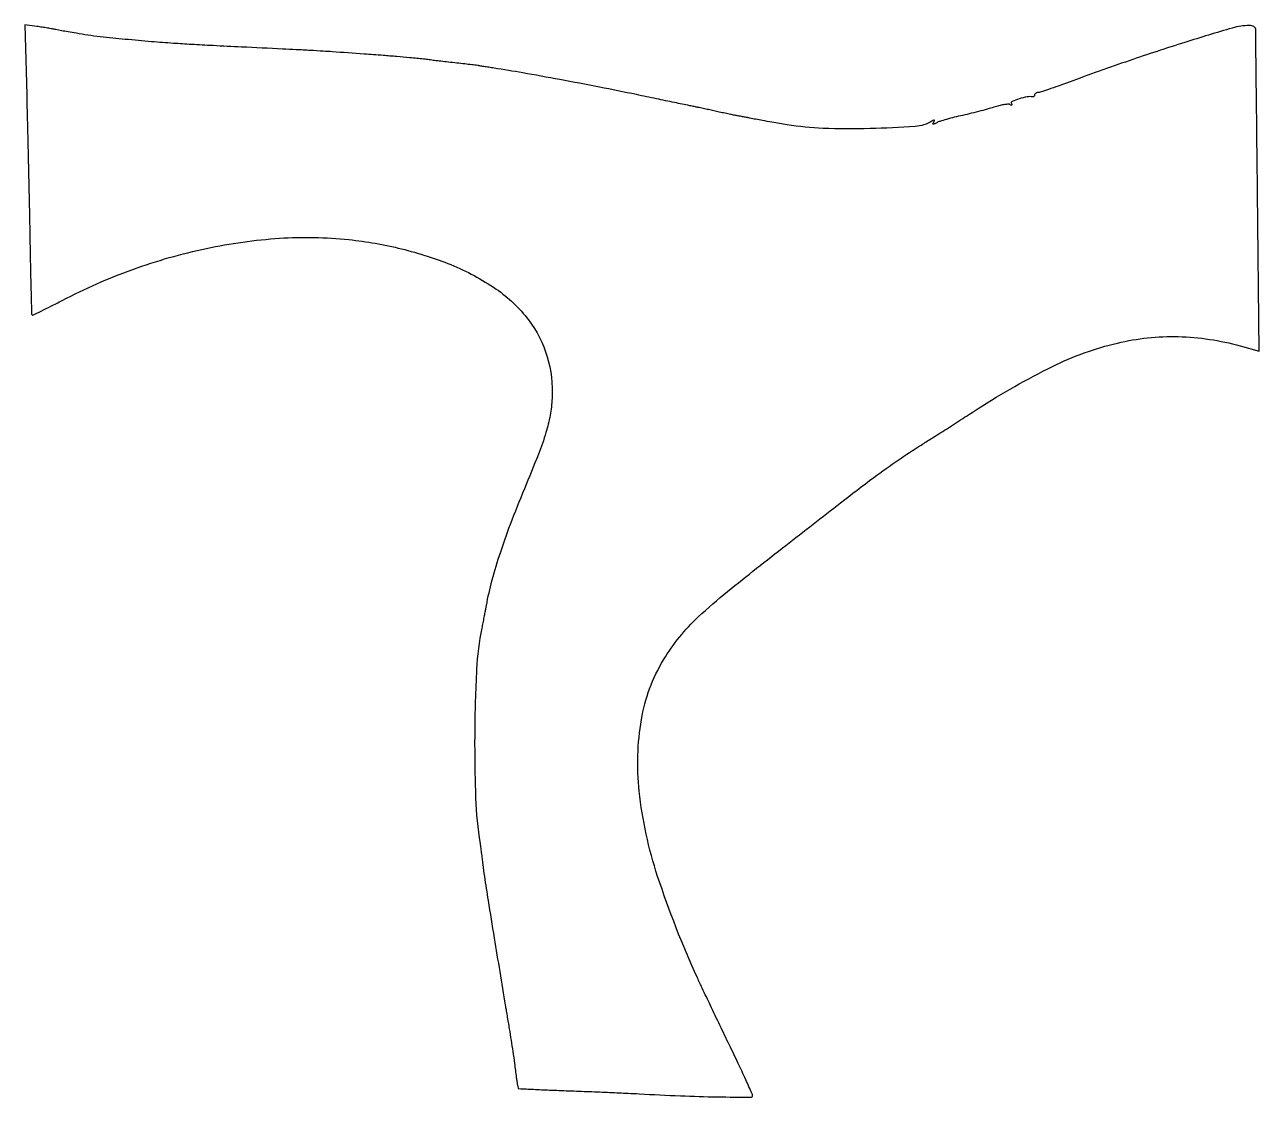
# Model space of a CAD drawing. Extents: x 0 to 446, y 0 to 388.
import ezdxf

# ---------------------------------------------------------------- set-up
doc = ezdxf.new("R2010")
doc.units = 0

msp = doc.modelspace()

# ---------------------------------------------------------------- linework, layer by layer
msp.add_lwpolyline([(0.421537, 362.906019, -0.00094), (0.727903, 351.235693, -0.000527), (1.058623, 337.050815, -0.000526), (1.362522, 322.720701, -0.000858), (1.586639, 310.564841, 0.001072), (1.781871, 300.215141, 0.001756), (1.996805, 291.449776, 0.000179), (2.219084, 283.621031, 0.191453), (2.350548, 283.316119, 0.316638), (2.629448, 283.267641, 0.001247), (5.676025, 284.715698, 0.005447), (9.157025, 286.427743, 0.003324), (13.230997, 288.520966, -0.033623), (38.794353, 299.755147, -0.034427), (65.433594, 307.358045, -0.035629), (91.914014, 311.034563, -0.043047), (117, 310.550074, -0.017272), (126.520524, 309.209478, -0.016698), (136.034724, 307.203231, -0.016945), (145.245398, 304.603432, -0.019337), (153.855192, 301.483448, -0.053755), (170.237397, 292.666647, -0.080407), (181.977618, 281.472103, -0.089909), (188.725644, 268.1673, -0.086475), (190.498328, 253.153205, -0.030689), (189.770129, 246.92302, -0.029839), (188.28122, 240.768842, -0.019424), (185.534293, 232.900394, -0.004963), (180.46956, 220.389104, 0.007899), (175.304477, 207.411357, 0.012366), (171.317312, 196.076672, 0.014286), (168.375287, 186.032825, 0.020674), (166.402413, 177, -0.003115), (166.172335, 175.735052, -0.001079), (165.825018, 173.9125, -0.001072), (165.433724, 171.906156, -0.001246), (165.052787, 170, 0.037225), (163.17731, 155.11344, 0.010765), (162.496294, 131.939701, 0.011074), (162.83191, 108.469622, 0.030468), (164.440529, 92, -0.005896), (164.631426, 90.706177, -0.001852), (164.887088, 88.765625, -0.00185), (165.156401, 86.597626, -0.002048), (165.400382, 84.5, 0.010122), (165.989992, 80.057179, 0.001633), (167.341605, 71.432363, 0.001092), (169.546931, 57.844386, 0.000216), (173.563401, 33.5, 0.000355), (173.816612, 31.976078, 0.000121), (174.186057, 29.765625, 0.00012), (174.595069, 27.325683, 0.000139), (174.986168, 25, -0.00271), (175.659188, 20.868053, -0.002805), (176.279474, 16.775925, -0.0026), (176.89328, 12.408455, -0.001772), (177.547833, 7.435972, 0.005007), (177.751324, 5.963765, 0.007645), (177.96013, 4.691366, 0.00337), (178.160885, 3.616729, 0.170717), (178.267445, 3.434692, 0.165334), (178.483672, 3.349499, 0.000167), (183.719187, 3.10176, 0.001601), (189.582024, 2.845121, 0.00098), (196.5, 2.578065, -0.000786), (203.941406, 2.293687, -0.000775), (211.415625, 1.984676, -0.000761), (217.961443, 1.693897, -0.002983), (222, 1.484185, 0.00437), (236.93515, 0.750162, 0.006046), (250.342892, 0.370942, 0.00133), (262.380833, 0.208127, 0.417399), (263, 0.820603, 0.106812), (262.84943, 1.517395, 0.000894), (260.537802, 6.592257, 0.003124), (257.830828, 12.410652, 0.002001), (254.618049, 19.135155, -0.000733), (251.176563, 26.291645, -0.00074), (247.767218, 33.435116, -0.000721), (244.816017, 39.665417, -0.003007), (243.066473, 43.431198, -0.027601), (228.672095, 80.137751, -0.05315), (222.023407, 110.978733, -0.067959), (222.789088, 136.856625, -0.095056), (230.80822, 158.5, -0.033937), (236.575899, 166.713416, -0.034503), (243.372239, 174.022787, -0.018977), (254.001617, 183.248601, -0.003235), (275, 199.898534, -0.00124), (294.853077, 215.352966, -0.00523), (306.879146, 224.467097, -0.008514), (315.731432, 230.800572, -0.011487), (323.962366, 236.205332, 0.001977), (327.747543, 238.589066, 0.000706), (333.130177, 242.019296, 0.000701), (339.024078, 245.798712, 0.000828), (344.587173, 249.390061, -0.029499), (371.510207, 264.659967, -0.055538), (394.991104, 273.124534, -0.065305), (417.021604, 275.437355, -0.061244), (439.411004, 272.095638), (446.319465, 270.17998), (445.668198, 327.83999, -0.000009), (445.41791, 350.035353, -0.000015), (445.205754, 368.92956, -0.000002), (445.017445, 385.750272, -0.001105), (445.008466, 386.75, 0.174311), (444.833366, 387.226833, 0.092529), (444.341549, 387.632072, 0.073054), (443.611411, 387.905899, 0.053569), (442.75, 387.997478, 0.071023), (436.545941, 387.104651, 0.004811), (419.423061, 381.91358, 0.006897), (399.256514, 375.280388, 0.005359), (377.5, 367.528329, -0.003042), (373.578023, 366.110371, -0.004312), (370.070312, 364.900212, -0.002493), (367.101904, 363.921113, -0.060777), (366.25, 363.755321, 0.063948), (365.77212, 363.659183, 0.07747), (365.367188, 363.447917, 0.091219), (365.09541, 363.158137, 0.143834), (365, 362.833333, -0.093136), (364.942666, 362.528203, -0.119036), (364.779687, 362.294235, -0.125891), (364.535842, 362.168848, -0.111774), (364.25, 362.168316, 0.102577), (362.330431, 362.199656, 0.030548), (359.474461, 361.472871, 0.026241), (356.899064, 360.495427, 0.455346), (356.663259, 359.735842, -0.042248), (356.849818, 359.367779, -0.320593), (356.806897, 359.189145, -0.286931), (356.614003, 359.158873, -0.037615), (356.228533, 359.358759, 0.149924), (355.555292, 359.534934, 0.024436), (354.195259, 359.411445, 0.025057), (352.558796, 359.097543, 0.019744), (350.824025, 358.600389, -0.011502), (348.650446, 357.938532, -0.00428), (345.567057, 357.105008, -0.004239), (342.188371, 356.253152, -0.005112), (339, 355.512403, 0.006812), (335.992551, 354.802901, 0.007958), (333.158324, 354.045241, 0.007151), (330.785833, 353.333553, 0.047133), (329.645357, 352.851457, -0.011619), (328.722664, 352.381724, -0.164953), (328.360343, 352.337781, -0.471694), (328.26277, 352.523823, -0.038797), (328.549865, 353.080684, 0.023411), (328.856906, 353.633795, 0.402744), (328.800045, 353.81391, 0.254555), (328.558817, 353.814089, 0.015023), (327.904508, 353.432629, -0.12308), (321.838222, 351.469757, -0.01069), (305.502962, 350.707476, -0.015177), (288.519437, 350.79408, -0.032616), (275.5, 352.109041, -0.00049), (270.011886, 353.033305, -0.001866), (266.590087, 353.62617, -0.00294), (264.122439, 354.07819, -0.004566), (262, 354.5, 0.002315), (260.828059, 354.7384, 0.001179), (259.353125, 355.027716, 0.001171), (257.830755, 355.318911, 0.001755), (256.5, 355.56539, -0.004861), (255.036184, 355.845929, -0.002005), (253.059375, 356.253001, -0.001984), (250.942516, 356.706547, -0.002551), (249, 357.1412, 0.001724), (247.093842, 357.571029, 0.001485), (245.0875, 358.009938, 0.001495), (243.264847, 358.397298, 0.004325), (242, 358.650759, -0.003594), (240.294021, 358.990023, -0.000185), (234.790747, 360.127748, -0.000294), (228.249307, 361.486642, -0.000214), (220.968501, 363.006847, 0.003067), (207.615866, 365.715396, 0.002497), (193.283386, 368.457003, 0.002552), (179.858093, 370.884798, 0.005514), (169.5, 372.585849, -0.000956), (167.547988, 372.888171, -0.001378), (165.821875, 373.163762, -0.000716), (164.359777, 373.403484, -0.02218), (164, 373.479526, 0.033626), (163.621661, 373.550494, 0.000531), (161.44375, 373.806773, 0.001402), (158.910419, 374.094952, 0.000928), (156, 374.412295, -0.001278), (153.018239, 374.739526, -0.001615), (150.2625, 375.058101, -0.001276), (147.952668, 375.338671, -0.013057), (147, 375.482206, 0.015128), (146.075852, 375.617531, 0.001826), (144.03125, 375.846442, 0.00217), (141.5987, 376.099124, 0.001784), (139, 376.348311, 0.002102), (134.332884, 376.759253, 0.001721), (129.339765, 377.160452, 0.001061), (122.493612, 377.672224, 0.000247), (111, 378.501169, 0.002908), (107.722115, 378.716795, 0.001032), (103.03125, 378.988268, 0.001024), (97.879386, 379.265171, 0.001206), (93, 379.50561, -0.00032), (78.157452, 380.210651, -0.000918), (67.845215, 380.726105, -0.001298), (60.040395, 381.150924, -0.002192), (53.5, 381.552737, -0.00472), (45.606139, 382.147348, -0.002661), (36.040239, 383.010089, -0.002217), (27.050539, 383.909363, -0.014089), (22.5, 384.514999, -0.000923), (18.401107, 385.186303, -0.002238), (15.377774, 385.701103, -0.002977), (13.005311, 386.130585, -0.004865), (11, 386.526179, 0.00716), (9.740433, 386.768657, 0.002582), (7.942871, 387.078515, 0.00256), (5.969933, 387.397749, 0.003038), (4.103391, 387.67836), (-0.293219, 388.312038)], format="xyb", close=True)

doc.saveas('drawing.dxf')
